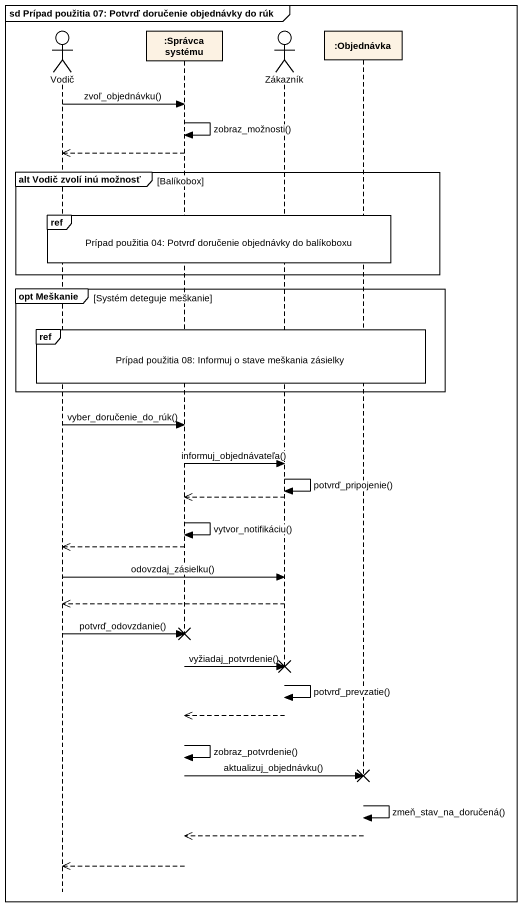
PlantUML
@startuml
mainframe sd Prípad použitia 07: Potvrď doručenie objednávky do rúk
hide footbox
actor Vodič
participant ":Správca systému" as Správca_systému
actor Zákazník
participant ":Objednávka" as Objednávka

Vodič -> Správca_systému : zvoľ_objednávku()
Správca_systému -> Správca_systému : zobraz_možnosti()
Správca_systému -->> Vodič
group alt Vodič zvolí inú možnosť [Balíkobox]
  ref over Vodič, Správca_systému, Zákazník, Objednávka : Prípad použitia 04: Potvrď doručenie objednávky do balíkoboxu
end
group opt Meškanie [Systém deteguje meškanie]
  ref over Vodič, Správca_systému, Zákazník, Objednávka : Prípad použitia 08: Informuj o stave meškania zásielky
end
Vodič -> Správca_systému : vyber_doručenie_do_rúk()
Správca_systému -> Zákazník : informuj_objednávateľa()
Zákazník -> Zákazník : potvrď_pripojenie()
Zákazník -->> Správca_systému
Správca_systému -> Správca_systému : vytvor_notifikáciu()
Správca_systému -->> Vodič
Vodič -> Zákazník : odovzdaj_zásielku()
Zákazník -->> Vodič
Vodič -> Správca_systému !! : potvrď_odovzdanie()
Správca_systému -> Zákazník !! : vyžiadaj_potvrdenie()
Zákazník -> Zákazník : potvrď_prevzatie()
Zákazník -->> Správca_systému
Správca_systému -> Správca_systému : zobraz_potvrdenie()
Správca_systému -> Objednávka !! : aktualizuj_objednávku()
Objednávka -> Objednávka : zmeň_stav_na_doručená()
Objednávka -->> Správca_systému
Správca_systému -->> Vodič
@enduml
